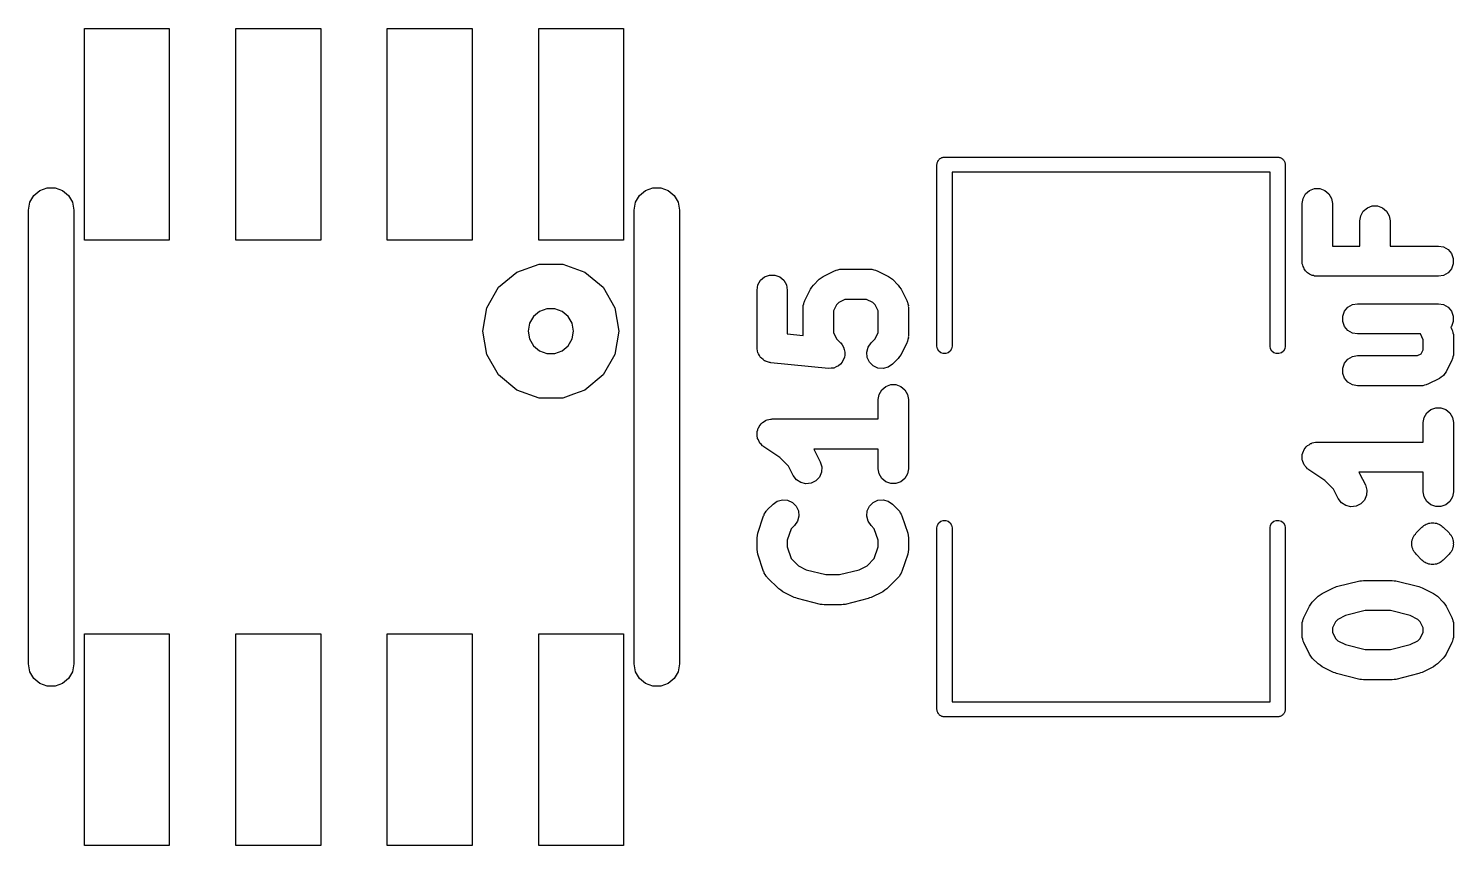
# Model space of a CAD drawing. Extents: x 51 to 137, y -158 to -25.
# Drawn here: x 74.99 to 86.95, y -59.7 to -52.84 of the extents above; entities that cross this region are included whole.
import ezdxf

# ---------------------------------------------------------------- set-up
doc = ezdxf.new("R2010")
doc.units = 0
doc.header["$MEASUREMENT"] = 0
doc.layers.add('BLACK', color=7, linetype='CONTINUOUS')

msp = doc.modelspace()

# ---------------------------------------------------------------- linework, layer by layer
at = {"layer": 'Black'}
for p, q in [((75.4634, -54.6202), (75.4634, -52.8422)), ((75.4634, -52.8422), (76.1746, -52.8422)), ((76.1746, -52.8422), (76.1746, -54.6202)), ((76.7334, -54.6202), (76.7334, -52.8422)), ((76.7334, -52.8422), (77.4446, -52.8422)), ((77.4446, -52.8422), (77.4446, -54.6202)), ((78.0034, -54.6202), (78.0034, -52.8422)), ((78.0034, -52.8422), (78.7146, -52.8422)), ((78.7146, -52.8422), (78.7146, -54.6202)), ((79.2734, -54.6202), (79.2734, -52.8422)), ((79.2734, -52.8422), (79.9846, -52.8422)), ((79.9846, -52.8422), (79.9846, -54.6202)), ((82.6135, -53.9852), (82.6145, -53.9797)), ((82.6135, -55.5092), (82.6135, -53.9852)), ((82.6145, -53.9742), (82.6164, -53.9689)), ((82.6145, -53.9797), (82.6145, -53.9742)), ((82.6164, -53.9689), (82.6173, -53.9635)), ((82.6173, -53.9635), (82.6201, -53.9587)), ((82.6201, -53.9587), (82.622, -53.9534)), ((82.622, -53.9534), (82.6256, -53.9492)), ((82.6256, -53.9492), (82.6284, -53.9444)), ((82.6284, -53.9444), (82.6326, -53.9408)), ((82.6326, -53.9408), (82.6362, -53.9366)), ((82.6362, -53.9366), (82.641, -53.9338)), ((82.641, -53.9338), (82.6452, -53.9302)), ((82.6452, -53.9302), (82.6505, -53.9283)), ((82.6505, -53.9283), (82.6553, -53.9255)), ((82.6553, -53.9255), (82.6607, -53.9246)), ((82.6607, -53.9246), (82.666, -53.9227)), ((82.666, -53.9227), (82.6715, -53.9227)), ((82.6715, -53.9227), (82.677, -53.9217)), ((82.677, -53.9217), (85.471, -53.9217)), ((85.471, -53.9217), (85.4765, -53.9227)), ((85.4765, -53.9227), (85.482, -53.9227)), ((85.482, -53.9227), (85.4872, -53.9246)), ((85.4872, -53.9246), (85.4927, -53.9255)), ((85.4927, -53.9255), (85.4975, -53.9283)), ((85.4975, -53.9283), (85.5027, -53.9302)), ((85.5027, -53.9302), (85.507, -53.9338)), ((85.507, -53.9338), (85.5118, -53.9366)), ((85.5118, -53.9366), (85.5154, -53.9408)), ((85.5154, -53.9408), (85.5196, -53.9444)), ((85.5196, -53.9444), (85.5224, -53.9492)), ((85.5224, -53.9492), (85.526, -53.9534)), ((85.526, -53.9534), (85.5279, -53.9587)), ((85.5279, -53.9587), (85.5307, -53.9635)), ((85.5307, -53.9635), (85.5316, -53.9689)), ((85.5316, -53.9689), (85.5335, -53.9742)), ((85.5335, -53.9742), (85.5335, -53.9797)), ((85.5335, -53.9797), (85.5345, -53.9852)), ((85.5345, -53.9852), (85.5345, -55.5092)), ((85.4075, -54.0487), (82.7405, -54.0487)), ((82.7405, -54.0487), (82.7405, -55.5092)), ((85.4075, -55.5092), (85.4075, -54.0487)), ((75.005, -54.301), (75.0381, -54.2437)), ((75.0381, -54.2437), (75.0887, -54.2012)), ((75.0887, -54.2012), (75.1509, -54.1786)), ((75.1509, -54.1786), (75.2171, -54.1786)), ((75.2171, -54.1786), (75.2792, -54.2012)), ((75.2792, -54.2012), (75.3299, -54.2437)), ((75.3299, -54.2437), (75.363, -54.301)), ((80.085, -54.301), (80.1181, -54.2437)), ((80.1181, -54.2437), (80.1688, -54.2012)), ((80.1688, -54.2012), (80.2309, -54.1786)), ((80.2309, -54.1786), (80.2971, -54.1786)), ((80.2971, -54.1786), (80.3593, -54.2012)), ((80.3593, -54.2012), (80.4099, -54.2437)), ((80.4099, -54.2437), (80.443, -54.301)), ((85.6843, -54.2683), (85.7063, -54.2301)), ((85.7063, -54.2301), (85.7401, -54.2018)), ((85.7401, -54.2018), (85.7816, -54.1867)), ((85.7816, -54.1867), (85.8257, -54.1867)), ((85.8257, -54.1867), (85.8671, -54.2018)), ((85.8671, -54.2018), (85.9009, -54.2301)), ((85.9009, -54.2301), (85.923, -54.2683)), ((74.9935, -54.3662), (75.005, -54.301)), ((74.9935, -58.1762), (74.9935, -54.3662)), ((75.363, -54.301), (75.3745, -54.3662)), ((75.3745, -54.3662), (75.3745, -58.1762)), ((80.0735, -54.3662), (80.085, -54.301)), ((80.0735, -58.1762), (80.0735, -54.3662)), ((80.443, -54.301), (80.4545, -54.3662)), ((80.4545, -54.3662), (80.4545, -58.1762)), ((85.6766, -54.3118), (85.6843, -54.2683)), ((85.6766, -54.7956), (85.6766, -54.3118)), ((85.923, -54.2683), (85.9306, -54.3118)), ((85.9306, -54.3118), (85.9306, -54.6686)), ((86.1681, -54.4135), (86.1901, -54.3753)), ((86.1901, -54.3753), (86.2239, -54.3469)), ((86.2239, -54.3469), (86.2654, -54.3318)), ((86.2654, -54.3318), (86.3095, -54.3318)), ((86.3095, -54.3318), (86.3509, -54.3469)), ((86.3509, -54.3469), (86.3847, -54.3753)), ((86.3847, -54.3753), (86.4068, -54.4135)), ((86.1604, -54.4569), (86.1681, -54.4135)), ((86.1604, -54.6686), (86.1604, -54.4569)), ((86.4068, -54.4135), (86.4144, -54.4569)), ((86.4144, -54.4569), (86.4144, -54.6686)), ((76.1746, -54.6202), (75.4634, -54.6202)), ((77.4446, -54.6202), (76.7334, -54.6202)), ((78.7146, -54.6202), (78.0034, -54.6202)), ((79.9846, -54.6202), (79.2734, -54.6202)), ((85.9306, -54.6686), (86.1604, -54.6686)), ((86.4144, -54.6686), (86.8196, -54.6686)), ((86.8196, -54.6686), (86.8631, -54.6762)), ((86.8631, -54.6762), (86.9013, -54.6983)), ((86.9013, -54.6983), (86.9296, -54.7321)), ((86.9296, -54.7321), (86.9447, -54.7735)), ((79.0892, -54.8873), (79.2758, -54.8194)), ((79.2758, -54.8194), (79.4742, -54.8194)), ((79.4742, -54.8194), (79.6607, -54.8873)), ((81.7834, -54.8672), (81.7977, -54.8629)), ((81.7977, -54.8629), (81.805, -54.8634)), ((81.805, -54.8634), (81.8122, -54.8621)), ((81.8122, -54.8621), (82.0541, -54.8621)), ((82.0541, -54.8621), (82.0613, -54.8634)), ((82.0613, -54.8634), (82.0686, -54.8629)), ((82.0686, -54.8629), (82.0829, -54.8672)), ((85.6785, -54.8065), (85.6766, -54.7956)), ((85.6785, -54.8176), (85.6785, -54.8065)), ((85.6823, -54.8281), (85.6785, -54.8176)), ((85.6843, -54.839), (85.6823, -54.8281)), ((85.6898, -54.8486), (85.6843, -54.839)), ((85.6936, -54.8591), (85.6898, -54.8486)), ((85.7008, -54.8676), (85.6936, -54.8591)), ((86.9296, -54.8591), (86.9013, -54.8929)), ((86.9447, -54.8176), (86.9296, -54.8591)), ((86.9447, -54.7735), (86.9447, -54.8176)), ((78.9372, -55.0148), (79.0892, -54.8873)), ((79.6607, -54.8873), (79.8128, -55.0148)), ((81.1123, -54.994), (81.1343, -54.9559)), ((81.1343, -54.9559), (81.1681, -54.9275)), ((81.1681, -54.9275), (81.2096, -54.9124)), ((81.2096, -54.9124), (81.2537, -54.9124)), ((81.2537, -54.9124), (81.2951, -54.9275)), ((81.2951, -54.9275), (81.3289, -54.9559)), ((81.3289, -54.9559), (81.351, -54.994)), ((81.5772, -54.9961), (81.6256, -54.9477)), ((81.6256, -54.9477), (81.6423, -54.936)), ((81.6423, -54.936), (81.6586, -54.9239)), ((81.6586, -54.9239), (81.7554, -54.8755)), ((81.7554, -54.8755), (81.7624, -54.8734)), ((81.7624, -54.8734), (81.7688, -54.8698)), ((81.7688, -54.8698), (81.7834, -54.8672)), ((82.0829, -54.8672), (82.0975, -54.8698)), ((82.0975, -54.8698), (82.1039, -54.8734)), ((82.1039, -54.8734), (82.1109, -54.8755)), ((82.1109, -54.8755), (82.2077, -54.9239)), ((82.2077, -54.9239), (82.224, -54.936)), ((82.224, -54.936), (82.2407, -54.9477)), ((82.2407, -54.9477), (82.289, -54.9961)), ((85.7063, -54.8772), (85.7008, -54.8676)), ((85.7148, -54.8844), (85.7063, -54.8772)), ((85.722, -54.8929), (85.7148, -54.8844)), ((85.7316, -54.8984), (85.722, -54.8929)), ((85.7401, -54.9056), (85.7316, -54.8984)), ((85.7506, -54.9094), (85.7401, -54.9056)), ((85.7602, -54.9149), (85.7506, -54.9094)), ((85.7711, -54.9168), (85.7602, -54.9149)), ((85.7816, -54.9207), (85.7711, -54.9168)), ((85.7927, -54.9207), (85.7816, -54.9207)), ((85.8036, -54.9226), (85.7927, -54.9207)), ((86.8196, -54.9226), (85.8036, -54.9226)), ((86.8631, -54.9149), (86.8196, -54.9226)), ((86.9013, -54.8929), (86.8631, -54.9149)), ((78.838, -55.1867), (78.9372, -55.0148)), ((79.8128, -55.0148), (79.912, -55.1867)), ((81.1046, -55.0375), (81.1123, -54.994)), ((81.1046, -55.5213), (81.1046, -55.0375)), ((81.351, -54.994), (81.3586, -55.0375)), ((81.3586, -55.0375), (81.3586, -55.4064)), ((81.5051, -55.1258), (81.5535, -55.0291)), ((81.5535, -55.0291), (81.5656, -55.0127)), ((81.5656, -55.0127), (81.5772, -54.9961)), ((82.289, -54.9961), (82.3007, -55.0127)), ((82.3007, -55.0127), (82.3128, -55.0291)), ((82.3128, -55.0291), (82.3612, -55.1258)), ((78.8035, -55.3822), (78.838, -55.1867)), ((79.2797, -55.2172), (79.2291, -55.2597)), ((79.3419, -55.1946), (79.2797, -55.2172)), ((79.4081, -55.1946), (79.3419, -55.1946)), ((79.4702, -55.2172), (79.4081, -55.1946)), ((79.5209, -55.2597), (79.4702, -55.2172)), ((79.912, -55.1867), (79.9465, -55.3822)), ((81.4917, -55.1826), (81.4929, -55.1754)), ((81.4917, -55.4197), (81.4917, -55.1826)), ((81.4925, -55.1681), (81.4967, -55.1538)), ((81.4929, -55.1754), (81.4925, -55.1681)), ((81.4967, -55.1538), (81.4993, -55.1392)), ((81.4993, -55.1392), (81.503, -55.1328)), ((81.503, -55.1328), (81.5051, -55.1258)), ((81.7714, -55.1611), (81.7457, -55.2126)), ((81.7457, -55.2126), (81.7457, -55.3946)), ((81.7907, -55.1419), (81.7714, -55.1611)), ((81.8422, -55.1161), (81.7907, -55.1419)), ((82.0241, -55.1161), (81.8422, -55.1161)), ((82.0756, -55.1419), (82.0241, -55.1161)), ((82.0949, -55.1611), (82.0756, -55.1419)), ((82.1206, -55.2126), (82.0949, -55.1611)), ((82.1206, -55.3946), (82.1206, -55.2126)), ((82.3612, -55.1258), (82.3633, -55.1328)), ((82.3633, -55.1328), (82.367, -55.1392)), ((82.367, -55.1392), (82.3695, -55.1538)), ((82.3695, -55.1538), (82.3738, -55.1681)), ((82.3738, -55.1681), (82.3733, -55.1754)), ((82.3733, -55.1754), (82.3746, -55.1826)), ((82.3746, -55.1826), (82.3746, -55.4245)), ((86.0172, -55.2573), (86.0323, -55.2159)), ((86.0323, -55.2159), (86.0607, -55.1821)), ((86.0607, -55.1821), (86.0988, -55.16)), ((86.0988, -55.16), (86.1423, -55.1524)), ((86.1423, -55.1524), (86.8196, -55.1524)), ((86.8196, -55.1524), (86.8631, -55.16)), ((86.8631, -55.16), (86.9013, -55.1821)), ((86.9013, -55.1821), (86.9296, -55.2159)), ((86.9296, -55.2159), (86.9447, -55.2573)), ((79.196, -55.317), (79.1845, -55.3822)), ((79.2291, -55.2597), (79.196, -55.317)), ((79.554, -55.317), (79.5209, -55.2597)), ((79.5655, -55.3822), (79.554, -55.317)), ((86.0172, -55.3014), (86.0172, -55.2573)), ((86.0323, -55.3429), (86.0172, -55.3014)), ((86.9447, -55.3014), (86.9296, -55.3429)), ((86.9447, -55.2573), (86.9447, -55.3014)), ((78.838, -55.5777), (78.8035, -55.3822)), ((79.1845, -55.3822), (79.196, -55.4474)), ((79.196, -55.4474), (79.2291, -55.5047)), ((79.5209, -55.5047), (79.554, -55.4474)), ((79.554, -55.4474), (79.5655, -55.3822)), ((79.9465, -55.3822), (79.912, -55.5777)), ((81.3586, -55.4064), (81.4917, -55.4197)), ((81.7457, -55.3946), (81.7714, -55.4461)), ((81.7714, -55.4461), (81.8052, -55.4799)), ((82.0611, -55.4799), (82.0949, -55.4461)), ((82.0949, -55.4461), (82.1206, -55.3946)), ((82.3695, -55.4533), (82.367, -55.468)), ((82.3738, -55.4391), (82.3695, -55.4533)), ((82.3746, -55.4245), (82.3733, -55.4317)), ((82.3733, -55.4317), (82.3738, -55.4391)), ((86.0607, -55.3767), (86.0323, -55.3429)), ((86.0988, -55.3987), (86.0607, -55.3767)), ((86.1423, -55.4064), (86.0988, -55.3987)), ((86.6686, -55.4064), (86.1423, -55.4064)), ((86.6926, -55.4545), (86.6686, -55.4064)), ((86.6926, -55.5397), (86.6926, -55.4545)), ((86.9296, -55.3429), (86.9241, -55.3495)), ((86.9241, -55.3495), (86.9332, -55.3677)), ((86.9332, -55.3677), (86.9353, -55.3748)), ((86.9353, -55.3748), (86.939, -55.3811)), ((86.939, -55.3811), (86.9415, -55.3958)), ((86.9415, -55.3958), (86.9458, -55.41)), ((86.9458, -55.41), (86.9453, -55.4173)), ((86.9453, -55.4173), (86.9466, -55.4245)), ((86.9466, -55.4245), (86.9466, -55.5697)), ((78.9372, -55.7496), (78.838, -55.5777)), ((79.2291, -55.5047), (79.2797, -55.5472)), ((79.2797, -55.5472), (79.3419, -55.5698)), ((79.3419, -55.5698), (79.4081, -55.5698)), ((79.4081, -55.5698), (79.4702, -55.5472)), ((79.4702, -55.5472), (79.5209, -55.5047)), ((79.912, -55.5777), (79.8128, -55.7496)), ((81.1055, -55.526), (81.1046, -55.5213)), ((81.105, -55.5308), (81.1055, -55.526)), ((81.1093, -55.5476), (81.105, -55.5308)), ((81.1123, -55.5647), (81.1093, -55.5476)), ((81.1147, -55.5689), (81.1123, -55.5647)), ((81.1159, -55.5735), (81.1147, -55.5689)), ((81.1256, -55.5879), (81.1159, -55.5735)), ((81.8052, -55.4799), (81.8057, -55.4805)), ((81.8057, -55.4805), (81.8063, -55.481)), ((81.8063, -55.481), (81.8183, -55.4986)), ((81.8183, -55.4986), (81.8305, -55.516)), ((81.8305, -55.516), (81.8307, -55.5168)), ((81.8307, -55.5168), (81.8312, -55.5174)), ((81.8312, -55.5174), (81.8364, -55.5381)), ((81.8364, -55.5381), (81.8419, -55.5586)), ((81.84, -55.5814), (81.8381, -55.6025)), ((81.8421, -55.5602), (81.84, -55.5814)), ((81.8419, -55.5586), (81.8419, -55.5594)), ((81.8419, -55.5594), (81.8421, -55.5602)), ((82.0243, -55.5586), (82.0358, -55.516)), ((82.0282, -55.6025), (82.0243, -55.5586)), ((82.0358, -55.516), (82.0611, -55.4799)), ((82.3128, -55.5781), (82.3007, -55.5944)), ((82.3612, -55.4813), (82.3128, -55.5781)), ((82.3633, -55.4743), (82.3612, -55.4813)), ((82.367, -55.468), (82.3633, -55.4743)), ((82.6173, -55.5309), (82.6135, -55.5092)), ((82.6284, -55.55), (82.6173, -55.5309)), ((82.6452, -55.5642), (82.6284, -55.55)), ((82.666, -55.5717), (82.6452, -55.5642)), ((82.688, -55.5717), (82.666, -55.5717)), ((82.7087, -55.5642), (82.688, -55.5717)), ((82.7256, -55.55), (82.7087, -55.5642)), ((82.7367, -55.5309), (82.7256, -55.55)), ((82.7405, -55.5092), (82.7367, -55.5309)), ((85.4113, -55.5309), (85.4075, -55.5092)), ((85.4224, -55.55), (85.4113, -55.5309)), ((85.4393, -55.5642), (85.4224, -55.55)), ((85.46, -55.5717), (85.4393, -55.5642)), ((85.482, -55.5717), (85.46, -55.5717)), ((85.5027, -55.5642), (85.482, -55.5717)), ((85.5196, -55.55), (85.5027, -55.5642)), ((85.5307, -55.5309), (85.5196, -55.55)), ((85.5345, -55.5092), (85.5307, -55.5309)), ((86.6445, -55.5878), (86.6766, -55.5718)), ((86.6766, -55.5718), (86.6926, -55.5397)), ((86.9466, -55.5697), (86.9453, -55.5769)), ((86.9453, -55.5769), (86.9458, -55.5842)), ((81.1343, -55.6029), (81.1256, -55.5879)), ((81.138, -55.606), (81.1343, -55.6029)), ((81.1407, -55.61), (81.138, -55.606)), ((81.1548, -55.6201), (81.1407, -55.61)), ((81.1681, -55.6313), (81.1548, -55.6201)), ((81.1726, -55.6329), (81.1681, -55.6313)), ((81.1765, -55.6357), (81.1726, -55.6329)), ((81.1932, -55.6404), (81.1765, -55.6357)), ((81.2096, -55.6464), (81.1932, -55.6404)), ((81.2144, -55.6464), (81.2096, -55.6464)), ((81.219, -55.6477), (81.2144, -55.6464)), ((81.7028, -55.696), (81.219, -55.6477)), ((81.7036, -55.696), (81.7028, -55.696)), ((81.7044, -55.6962), (81.7036, -55.696)), ((81.7255, -55.6943), (81.7044, -55.6962)), ((81.7468, -55.6927), (81.7255, -55.6943)), ((81.7475, -55.6924), (81.7468, -55.6927)), ((81.7483, -55.6923), (81.7475, -55.6924)), ((81.7675, -55.6834), (81.7483, -55.6923)), ((81.787, -55.6746), (81.7675, -55.6834)), ((81.7875, -55.674), (81.787, -55.6746)), ((81.7883, -55.6737), (81.7875, -55.674)), ((81.8033, -55.6586), (81.7883, -55.6737)), ((81.8186, -55.6438), (81.8033, -55.6586)), ((81.8189, -55.6431), (81.8186, -55.6438)), ((81.8195, -55.6425), (81.8189, -55.6431)), ((81.8284, -55.6233), (81.8195, -55.6425)), ((81.8377, -55.6041), (81.8284, -55.6233)), ((81.8378, -55.6033), (81.8377, -55.6041)), ((81.8381, -55.6025), (81.8378, -55.6033)), ((82.0468, -55.6425), (82.0282, -55.6025)), ((82.078, -55.6737), (82.0468, -55.6425)), ((82.118, -55.6923), (82.078, -55.6737)), ((82.1619, -55.6962), (82.118, -55.6923)), ((82.2045, -55.6848), (82.1619, -55.6962)), ((82.2407, -55.6595), (82.2045, -55.6848)), ((82.289, -55.6111), (82.2407, -55.6595)), ((82.3007, -55.5944), (82.289, -55.6111)), ((86.0172, -55.6928), (86.0323, -55.6513)), ((86.0172, -55.7369), (86.0172, -55.6928)), ((86.0323, -55.6513), (86.0607, -55.6175)), ((86.0607, -55.6175), (86.0988, -55.5955)), ((86.0988, -55.5955), (86.1423, -55.5878)), ((86.1423, -55.5878), (86.6445, -55.5878)), ((86.9332, -55.6265), (86.8848, -55.7232)), ((86.9353, -55.6195), (86.9332, -55.6265)), ((86.939, -55.6131), (86.9353, -55.6195)), ((86.9415, -55.5985), (86.939, -55.6131)), ((86.9458, -55.5842), (86.9415, -55.5985)), ((79.0892, -55.8771), (78.9372, -55.7496)), ((79.8128, -55.7496), (79.6607, -55.8771)), ((86.0323, -55.7783), (86.0172, -55.7369)), ((86.0607, -55.8121), (86.0323, -55.7783)), ((86.0988, -55.8342), (86.0607, -55.8121)), ((86.828, -55.78), (86.7313, -55.8284)), ((86.843, -55.7689), (86.828, -55.78)), ((86.8586, -55.7587), (86.843, -55.7689)), ((86.8606, -55.7558), (86.8586, -55.7587)), ((86.8635, -55.7538), (86.8606, -55.7558)), ((86.8737, -55.7382), (86.8635, -55.7538)), ((86.8848, -55.7232), (86.8737, -55.7382)), ((79.2758, -55.945), (79.0892, -55.8771)), ((79.5655, -55.9118), (79.4742, -55.945)), ((79.6607, -55.8771), (79.5655, -55.9118)), ((82.1206, -55.9567), (82.1283, -55.9133)), ((82.1283, -55.9133), (82.1503, -55.8751)), ((82.1503, -55.8751), (82.1841, -55.8467)), ((82.1841, -55.8467), (82.2256, -55.8317)), ((82.2256, -55.8317), (82.2697, -55.8317)), ((82.2697, -55.8317), (82.3111, -55.8467)), ((82.3111, -55.8467), (82.3449, -55.8751)), ((82.3449, -55.8751), (82.367, -55.9133)), ((82.367, -55.9133), (82.3746, -55.9567)), ((86.1423, -55.8418), (86.0988, -55.8342)), ((86.6745, -55.8418), (86.1423, -55.8418)), ((86.6817, -55.8405), (86.6745, -55.8418)), ((86.689, -55.841), (86.6817, -55.8405)), ((86.7033, -55.8367), (86.689, -55.841)), ((86.7179, -55.8342), (86.7033, -55.8367)), ((86.7243, -55.8305), (86.7179, -55.8342)), ((86.7313, -55.8284), (86.7243, -55.8305)), ((79.4742, -55.945), (79.2758, -55.945)), ((82.1206, -56.12), (82.1206, -55.9567)), ((82.3746, -55.9567), (82.3746, -56.5373)), ((86.7223, -56.0686), (86.7561, -56.0403)), ((86.7561, -56.0403), (86.7976, -56.0252)), ((86.7976, -56.0252), (86.8417, -56.0252)), ((86.8417, -56.0252), (86.8831, -56.0403)), ((86.8831, -56.0403), (86.9169, -56.0686)), ((81.1216, -56.1835), (81.1314, -56.1719)), ((81.1314, -56.1719), (81.1398, -56.1593)), ((81.1398, -56.1593), (81.1455, -56.1551)), ((81.1455, -56.1551), (81.15, -56.1497)), ((81.15, -56.1497), (81.1631, -56.1421)), ((81.1631, -56.1421), (81.1753, -56.1332)), ((81.1753, -56.1332), (81.1821, -56.1312)), ((81.1821, -56.1312), (81.1882, -56.1277)), ((81.1882, -56.1277), (81.2031, -56.125)), ((81.2031, -56.125), (81.2177, -56.1208)), ((81.2177, -56.1208), (81.2247, -56.1212)), ((81.2247, -56.1212), (81.2316, -56.12)), ((81.2316, -56.12), (82.1206, -56.12)), ((86.6926, -56.1502), (86.7003, -56.1068)), ((86.6926, -56.3135), (86.6926, -56.1502)), ((86.7003, -56.1068), (86.7223, -56.0686)), ((86.9169, -56.0686), (86.939, -56.1068)), ((86.939, -56.1068), (86.9466, -56.1502)), ((86.9466, -56.1502), (86.9466, -56.7308)), ((81.1049, -56.2388), (81.1065, -56.232)), ((81.1065, -56.2539), (81.1049, -56.2388)), ((81.1065, -56.225), (81.1117, -56.2107)), ((81.1065, -56.232), (81.1065, -56.225)), ((81.1065, -56.2691), (81.1065, -56.2539)), ((81.109, -56.2757), (81.1065, -56.2691)), ((81.1097, -56.2827), (81.109, -56.2757)), ((81.1164, -56.2963), (81.1097, -56.2827)), ((81.1117, -56.2107), (81.1153, -56.196)), ((81.1153, -56.196), (81.1192, -56.1901)), ((81.1216, -56.3105), (81.1164, -56.2963)), ((81.1192, -56.1901), (81.1216, -56.1835)), ((81.1262, -56.3159), (81.1216, -56.3105)), ((81.1293, -56.3222), (81.1262, -56.3159)), ((81.1402, -56.3327), (81.1293, -56.3222)), ((81.15, -56.3443), (81.1402, -56.3327)), ((81.1561, -56.3478), (81.15, -56.3443)), ((81.1612, -56.3527), (81.1561, -56.3478)), ((81.2958, -56.4425), (81.1612, -56.3527)), ((82.1206, -56.374), (81.5799, -56.374)), ((81.5799, -56.374), (81.5871, -56.3837)), ((81.5871, -56.3837), (81.6355, -56.4805)), ((82.1206, -56.5373), (82.1206, -56.374)), ((85.6785, -56.4185), (85.6837, -56.4042)), ((85.6785, -56.4255), (85.6785, -56.4185)), ((85.6837, -56.4042), (85.6873, -56.3895)), ((85.6873, -56.3895), (85.6912, -56.3836)), ((85.6912, -56.3836), (85.6936, -56.377)), ((85.6936, -56.377), (85.7034, -56.3654)), ((85.7034, -56.3654), (85.7118, -56.3528)), ((85.7118, -56.3528), (85.7175, -56.3486)), ((85.7175, -56.3486), (85.722, -56.3432)), ((85.722, -56.3432), (85.7351, -56.3357)), ((85.7351, -56.3357), (85.7473, -56.3267)), ((85.7473, -56.3267), (85.7541, -56.3247)), ((85.7541, -56.3247), (85.7602, -56.3212)), ((85.7602, -56.3212), (85.7751, -56.3186)), ((85.7751, -56.3186), (85.7897, -56.3143)), ((85.7897, -56.3143), (85.7967, -56.3148)), ((85.7967, -56.3148), (85.8036, -56.3135)), ((85.8036, -56.3135), (86.6926, -56.3135)), ((81.3691, -56.5158), (81.2958, -56.4425)), ((81.4083, -56.5941), (81.3691, -56.5158)), ((81.6355, -56.4805), (81.6481, -56.5228)), ((81.6481, -56.5228), (81.6454, -56.5668)), ((82.1283, -56.5807), (82.1206, -56.5373)), ((82.3746, -56.5373), (82.367, -56.5807)), ((85.6769, -56.4324), (85.6785, -56.4255)), ((85.6785, -56.4474), (85.6769, -56.4324)), ((85.6785, -56.4626), (85.6785, -56.4474)), ((85.681, -56.4692), (85.6785, -56.4626)), ((85.6817, -56.4762), (85.681, -56.4692)), ((85.6884, -56.4898), (85.6817, -56.4762)), ((85.6936, -56.504), (85.6884, -56.4898)), ((85.6982, -56.5094), (85.6936, -56.504)), ((85.7013, -56.5157), (85.6982, -56.5094)), ((85.7122, -56.5262), (85.7013, -56.5157)), ((85.722, -56.5378), (85.7122, -56.5262)), ((85.7281, -56.5413), (85.722, -56.5378)), ((81.4346, -56.6295), (81.4083, -56.5941)), ((81.4714, -56.6538), (81.4346, -56.6295)), ((81.5143, -56.6641), (81.4714, -56.6538)), ((81.5976, -56.6393), (81.5581, -56.659)), ((81.6279, -56.6073), (81.5976, -56.6393)), ((81.6454, -56.5668), (81.6279, -56.6073)), ((82.1503, -56.6189), (82.1283, -56.5807)), ((82.1841, -56.6473), (82.1503, -56.6189)), ((82.2256, -56.6624), (82.1841, -56.6473)), ((82.3111, -56.6473), (82.2697, -56.6624)), ((82.3449, -56.6189), (82.3111, -56.6473)), ((82.367, -56.5807), (82.3449, -56.6189)), ((85.7332, -56.5462), (85.7281, -56.5413)), ((85.8678, -56.636), (85.7332, -56.5462)), ((85.9411, -56.7093), (85.8678, -56.636)), ((86.6926, -56.5675), (86.1519, -56.5675)), ((86.1519, -56.5675), (86.1591, -56.5773)), ((86.1591, -56.5773), (86.2075, -56.674)), ((86.6926, -56.7308), (86.6926, -56.5675)), ((81.5581, -56.659), (81.5143, -56.6641)), ((82.2697, -56.6624), (82.2256, -56.6624)), ((85.9803, -56.7876), (85.9411, -56.7093)), ((86.2174, -56.7603), (86.1999, -56.8008)), ((86.2075, -56.674), (86.2201, -56.7163)), ((86.2201, -56.7163), (86.2174, -56.7603)), ((86.7003, -56.7743), (86.6926, -56.7308)), ((86.7223, -56.8125), (86.7003, -56.7743)), ((86.939, -56.7743), (86.9169, -56.8125)), ((86.9466, -56.7308), (86.939, -56.7743)), ((81.1734, -56.9069), (81.1805, -56.8938)), ((81.1805, -56.8938), (81.186, -56.8889)), ((81.186, -56.8889), (81.1902, -56.8829)), ((81.1902, -56.8829), (81.2386, -56.8345)), ((81.2386, -56.8345), (81.2747, -56.8092)), ((81.2747, -56.8092), (81.3173, -56.7978)), ((81.3173, -56.7978), (81.3613, -56.8017)), ((81.3613, -56.8017), (81.4012, -56.8203)), ((81.4012, -56.8203), (81.4324, -56.8515)), ((81.4324, -56.8515), (81.4511, -56.8915)), ((81.4511, -56.8915), (81.4549, -56.9354)), ((82.0243, -56.9354), (82.0282, -56.8915)), ((82.0282, -56.8915), (82.0468, -56.8515)), ((82.0468, -56.8515), (82.078, -56.8203)), ((82.078, -56.8203), (82.118, -56.8017)), ((82.118, -56.8017), (82.1619, -56.7978)), ((82.1619, -56.7978), (82.2045, -56.8092)), ((82.2045, -56.8092), (82.2407, -56.8345)), ((82.2407, -56.8345), (82.289, -56.8829)), ((82.289, -56.8829), (82.2932, -56.8889)), ((82.2932, -56.8889), (82.2987, -56.8938)), ((82.2987, -56.8938), (82.3058, -56.9069)), ((86.0066, -56.823), (85.9803, -56.7876)), ((86.0434, -56.8473), (86.0066, -56.823)), ((86.0863, -56.8576), (86.0434, -56.8473)), ((86.1301, -56.8525), (86.0863, -56.8576)), ((86.1696, -56.8328), (86.1301, -56.8525)), ((86.1999, -56.8008), (86.1696, -56.8328)), ((86.7561, -56.8408), (86.7223, -56.8125)), ((86.7976, -56.8559), (86.7561, -56.8408)), ((86.8417, -56.8559), (86.7976, -56.8559)), ((86.8831, -56.8408), (86.8417, -56.8559)), ((86.9169, -56.8125), (86.8831, -56.8408)), ((81.1111, -57.0777), (81.1595, -56.9326)), ((81.1595, -56.9326), (81.163, -56.9261)), ((81.163, -56.9261), (81.1649, -56.9191)), ((81.1649, -56.9191), (81.1734, -56.9069)), ((81.4182, -57.0141), (81.391, -57.0413)), ((81.4435, -56.978), (81.4182, -57.0141)), ((81.4549, -56.9354), (81.4435, -56.978)), ((82.0358, -56.978), (82.0243, -56.9354)), ((82.0611, -57.0141), (82.0358, -56.978)), ((82.0882, -57.0413), (82.0611, -57.0141)), ((82.3058, -56.9069), (82.3143, -56.9191)), ((82.3143, -56.9191), (82.3162, -56.9261)), ((82.3162, -56.9261), (82.3197, -56.9326)), ((82.3197, -56.9326), (82.3681, -57.0777)), ((82.6135, -57.0332), (82.6173, -57.0115)), ((82.6173, -57.0115), (82.6284, -56.9924)), ((82.6284, -56.9924), (82.6452, -56.9782)), ((82.6452, -56.9782), (82.666, -56.9707)), ((82.666, -56.9707), (82.688, -56.9707)), ((82.688, -56.9707), (82.7087, -56.9782)), ((82.7087, -56.9782), (82.7256, -56.9924)), ((82.7256, -56.9924), (82.7367, -57.0115)), ((82.7367, -57.0115), (82.7405, -57.0332)), ((85.4075, -57.0332), (85.4113, -57.0115)), ((85.4113, -57.0115), (85.4224, -56.9924)), ((85.4224, -56.9924), (85.4393, -56.9782)), ((85.4393, -56.9782), (85.46, -56.9707)), ((85.46, -56.9707), (85.482, -56.9707)), ((85.482, -56.9707), (85.5027, -56.9782)), ((85.5027, -56.9782), (85.5196, -56.9924)), ((85.5196, -56.9924), (85.5307, -57.0115)), ((85.5307, -57.0115), (85.5345, -57.0332)), ((86.6905, -57.0217), (86.6984, -57.0138)), ((86.6984, -57.0138), (86.7085, -57.0091)), ((86.7085, -57.0091), (86.7176, -57.0028)), ((86.7176, -57.0028), (86.7283, -56.9999)), ((86.7283, -56.9999), (86.7384, -56.9952)), ((86.7384, -56.9952), (86.7494, -56.9942)), ((86.7494, -56.9942), (86.7602, -56.9913)), ((86.7602, -56.9913), (86.7712, -56.9923)), ((86.7712, -56.9923), (86.7823, -56.9913)), ((86.7823, -56.9913), (86.793, -56.9942)), ((86.793, -56.9942), (86.8041, -56.9952)), ((86.8041, -56.9952), (86.8142, -56.9999)), ((86.8142, -56.9999), (86.8249, -57.0028)), ((86.8249, -57.0028), (86.834, -57.0091)), ((86.834, -57.0091), (86.8441, -57.0138)), ((86.8441, -57.0138), (86.8519, -57.0217)), ((81.1046, -57.1179), (81.1081, -57.0978)), ((81.1046, -57.2146), (81.1046, -57.1179)), ((81.1081, -57.0978), (81.1111, -57.0777)), ((81.391, -57.0413), (81.3586, -57.1385)), ((82.1206, -57.1385), (82.0882, -57.0413)), ((82.3681, -57.0777), (82.3711, -57.0978)), ((82.3711, -57.0978), (82.3746, -57.1179)), ((82.3746, -57.1179), (82.3746, -57.2146)), ((82.6135, -58.5572), (82.6135, -57.0332)), ((82.7405, -57.0332), (82.7405, -58.4937)), ((85.4075, -58.4937), (85.4075, -57.0332)), ((85.5345, -57.0332), (85.5345, -58.5572)), ((86.5997, -57.1389), (86.6002, -57.1334)), ((86.6002, -57.1334), (86.6049, -57.1233)), ((86.6049, -57.1233), (86.6078, -57.1126)), ((86.6078, -57.1126), (86.611, -57.108)), ((86.611, -57.108), (86.6129, -57.1027)), ((86.6129, -57.1027), (86.6165, -57.0985)), ((86.6165, -57.0985), (86.6188, -57.0934)), ((86.6188, -57.0934), (86.6267, -57.0855)), ((86.6267, -57.0855), (86.6331, -57.0764)), ((86.6331, -57.0764), (86.6814, -57.0281)), ((86.6814, -57.0281), (86.6905, -57.0217)), ((86.8519, -57.0217), (86.861, -57.0281)), ((86.861, -57.0281), (86.9094, -57.0764)), ((86.9094, -57.0764), (86.9158, -57.0855)), ((86.9158, -57.0855), (86.9237, -57.0934)), ((86.9237, -57.0934), (86.926, -57.0985)), ((86.926, -57.0985), (86.9296, -57.1027)), ((86.9296, -57.1027), (86.9315, -57.108)), ((86.9315, -57.108), (86.9347, -57.1126)), ((86.9347, -57.1126), (86.9376, -57.1233)), ((86.9376, -57.1233), (86.9423, -57.1334)), ((86.9423, -57.1334), (86.9428, -57.1389)), ((81.1081, -57.2347), (81.1046, -57.2146)), ((81.1111, -57.2548), (81.1081, -57.2347)), ((81.1595, -57.3999), (81.1111, -57.2548)), ((81.3586, -57.1385), (81.3586, -57.194)), ((81.3586, -57.194), (81.391, -57.2912)), ((82.0882, -57.2912), (82.1206, -57.194)), ((82.1206, -57.194), (82.1206, -57.1385)), ((82.3681, -57.2548), (82.3197, -57.3999)), ((82.3711, -57.2347), (82.3681, -57.2548)), ((82.3746, -57.2146), (82.3711, -57.2347)), ((86.5963, -57.1552), (86.5978, -57.1498)), ((86.5973, -57.1662), (86.5963, -57.1552)), ((86.5963, -57.1773), (86.5973, -57.1662)), ((86.5978, -57.1827), (86.5963, -57.1773)), ((86.5978, -57.1442), (86.5997, -57.1389)), ((86.5978, -57.1498), (86.5978, -57.1442)), ((86.5978, -57.1883), (86.5978, -57.1827)), ((86.5997, -57.1936), (86.5978, -57.1883)), ((86.6002, -57.1991), (86.5997, -57.1936)), ((86.6049, -57.2092), (86.6002, -57.1991)), ((86.6078, -57.2199), (86.6049, -57.2092)), ((86.611, -57.2245), (86.6078, -57.2199)), ((86.6129, -57.2297), (86.611, -57.2245)), ((86.6165, -57.234), (86.6129, -57.2297)), ((86.6188, -57.2391), (86.6165, -57.234)), ((86.6267, -57.2469), (86.6188, -57.2391)), ((86.6331, -57.256), (86.6267, -57.2469)), ((86.9158, -57.2469), (86.9094, -57.256)), ((86.9237, -57.2391), (86.9158, -57.2469)), ((86.926, -57.234), (86.9237, -57.2391)), ((86.9296, -57.2297), (86.926, -57.234)), ((86.9315, -57.2245), (86.9296, -57.2297)), ((86.9347, -57.2199), (86.9315, -57.2245)), ((86.9376, -57.2092), (86.9347, -57.2199)), ((86.9423, -57.1991), (86.9376, -57.2092)), ((86.9428, -57.1936), (86.9423, -57.1991)), ((86.9428, -57.1389), (86.9447, -57.1442)), ((86.9447, -57.1883), (86.9428, -57.1936)), ((86.9447, -57.1442), (86.9447, -57.1498)), ((86.9447, -57.1498), (86.9461, -57.1552)), ((86.9461, -57.1773), (86.9447, -57.1827)), ((86.9447, -57.1827), (86.9447, -57.1883)), ((86.9461, -57.1552), (86.9452, -57.1662)), ((86.9452, -57.1662), (86.9461, -57.1773)), ((81.391, -57.2912), (81.452, -57.3522)), ((81.452, -57.3522), (81.5178, -57.3851)), ((81.9614, -57.3851), (82.0272, -57.3522)), ((82.0272, -57.3522), (82.0882, -57.2912)), ((86.6814, -57.3044), (86.6331, -57.256)), ((86.6905, -57.3108), (86.6814, -57.3044)), ((86.6984, -57.3187), (86.6905, -57.3108)), ((86.7085, -57.3234), (86.6984, -57.3187)), ((86.7176, -57.3297), (86.7085, -57.3234)), ((86.7283, -57.3326), (86.7176, -57.3297)), ((86.7384, -57.3373), (86.7283, -57.3326)), ((86.7494, -57.3383), (86.7384, -57.3373)), ((86.7602, -57.3411), (86.7494, -57.3383)), ((86.7712, -57.3402), (86.7602, -57.3411)), ((86.7823, -57.3411), (86.7712, -57.3402)), ((86.793, -57.3383), (86.7823, -57.3411)), ((86.8041, -57.3373), (86.793, -57.3383)), ((86.8142, -57.3326), (86.8041, -57.3373)), ((86.8249, -57.3297), (86.8142, -57.3326)), ((86.834, -57.3234), (86.8249, -57.3297)), ((86.8441, -57.3187), (86.834, -57.3234)), ((86.8519, -57.3108), (86.8441, -57.3187)), ((86.861, -57.3044), (86.8519, -57.3108)), ((86.9094, -57.256), (86.861, -57.3044)), ((81.163, -57.4064), (81.1595, -57.3999)), ((81.1649, -57.4134), (81.163, -57.4064)), ((81.1734, -57.4256), (81.1649, -57.4134)), ((81.1805, -57.4387), (81.1734, -57.4256)), ((81.186, -57.4436), (81.1805, -57.4387)), ((81.1902, -57.4496), (81.186, -57.4436)), ((81.287, -57.5463), (81.1902, -57.4496)), ((81.5178, -57.3851), (81.6827, -57.4263)), ((81.6827, -57.4263), (81.7966, -57.4263)), ((81.7966, -57.4263), (81.9614, -57.3851)), ((82.289, -57.4496), (82.1923, -57.5463)), ((82.2932, -57.4436), (82.289, -57.4496)), ((82.2987, -57.4387), (82.2932, -57.4436)), ((82.3058, -57.4256), (82.2987, -57.4387)), ((82.3143, -57.4134), (82.3058, -57.4256)), ((82.3162, -57.4064), (82.3143, -57.4134)), ((82.3197, -57.3999), (82.3162, -57.4064)), ((85.9663, -57.5268), (86.1599, -57.4785)), ((86.1599, -57.4785), (86.1754, -57.4774)), ((86.1754, -57.4774), (86.1907, -57.4747)), ((86.1907, -57.4747), (86.4326, -57.4747)), ((86.4326, -57.4747), (86.4479, -57.4774)), ((86.4479, -57.4774), (86.4634, -57.4785)), ((86.4634, -57.4785), (86.6569, -57.5268)), ((81.3036, -57.558), (81.287, -57.5463)), ((81.32, -57.5701), (81.3036, -57.558)), ((81.4167, -57.6185), (81.32, -57.5701)), ((82.1593, -57.5701), (82.0625, -57.6185)), ((82.1756, -57.558), (82.1593, -57.5701)), ((82.1923, -57.5463), (82.1756, -57.558)), ((85.7622, -57.657), (85.8106, -57.6086)), ((85.8106, -57.6086), (85.8273, -57.597)), ((85.8273, -57.597), (85.8436, -57.5848)), ((85.8436, -57.5848), (85.9403, -57.5365)), ((85.9403, -57.5365), (85.9537, -57.5325)), ((85.9537, -57.5325), (85.9663, -57.5268)), ((86.6569, -57.5268), (86.6696, -57.5325)), ((86.6696, -57.5325), (86.6829, -57.5365)), ((86.6829, -57.5365), (86.7797, -57.5848)), ((86.7797, -57.5848), (86.796, -57.597)), ((86.796, -57.597), (86.8127, -57.6086)), ((86.8127, -57.6086), (86.861, -57.657)), ((81.43, -57.6225), (81.4167, -57.6185)), ((81.4427, -57.6281), (81.43, -57.6225)), ((81.6362, -57.6765), (81.4427, -57.6281)), ((81.6517, -57.6776), (81.6362, -57.6765)), ((81.667, -57.6803), (81.6517, -57.6776)), ((81.8122, -57.6803), (81.667, -57.6803)), ((81.8275, -57.6776), (81.8122, -57.6803)), ((81.843, -57.6765), (81.8275, -57.6776)), ((82.0365, -57.6281), (81.843, -57.6765)), ((82.0492, -57.6225), (82.0365, -57.6281)), ((82.0625, -57.6185), (82.0492, -57.6225)), ((85.69, -57.7868), (85.7384, -57.69)), ((85.7384, -57.69), (85.7505, -57.6737)), ((85.7505, -57.6737), (85.7622, -57.657)), ((86.2063, -57.7287), (86.0415, -57.7699)), ((86.4169, -57.7287), (86.2063, -57.7287)), ((86.5818, -57.7699), (86.4169, -57.7287)), ((86.861, -57.657), (86.8727, -57.6737)), ((86.8727, -57.6737), (86.8848, -57.69)), ((86.8848, -57.69), (86.9332, -57.7868)), ((85.6766, -57.8436), (85.6779, -57.8364)), ((85.6766, -57.9403), (85.6766, -57.8436)), ((85.6775, -57.8291), (85.6817, -57.8148)), ((85.6779, -57.8364), (85.6775, -57.8291)), ((85.6817, -57.8148), (85.6843, -57.8001)), ((85.6843, -57.8001), (85.6879, -57.7938)), ((85.6879, -57.7938), (85.69, -57.7868)), ((85.9564, -57.8221), (85.9306, -57.8736)), ((85.9756, -57.8028), (85.9564, -57.8221)), ((86.0415, -57.7699), (85.9756, -57.8028)), ((86.6476, -57.8028), (86.5818, -57.7699)), ((86.6669, -57.8221), (86.6476, -57.8028)), ((86.6926, -57.8736), (86.6669, -57.8221)), ((86.9332, -57.7868), (86.9353, -57.7938)), ((86.9353, -57.7938), (86.939, -57.8001)), ((86.939, -57.8001), (86.9415, -57.8148)), ((86.9415, -57.8148), (86.9458, -57.8291)), ((86.9458, -57.8291), (86.9453, -57.8364)), ((86.9453, -57.8364), (86.9466, -57.8436)), ((86.9466, -57.8436), (86.9466, -57.9403)), ((75.4634, -59.7002), (75.4634, -57.9222)), ((75.4634, -57.9222), (76.1746, -57.9222)), ((76.1746, -57.9222), (76.1746, -59.7002)), ((76.7334, -59.7002), (76.7334, -57.9222)), ((76.7334, -57.9222), (77.4446, -57.9222)), ((77.4446, -57.9222), (77.4446, -59.7002)), ((78.0034, -59.7002), (78.0034, -57.9222)), ((78.0034, -57.9222), (78.7146, -57.9222)), ((78.7146, -57.9222), (78.7146, -59.7002)), ((79.2734, -59.7002), (79.2734, -57.9222)), ((79.2734, -57.9222), (79.9846, -57.9222)), ((79.9846, -57.9222), (79.9846, -59.7002)), ((85.6779, -57.9476), (85.6766, -57.9403)), ((85.6775, -57.9549), (85.6779, -57.9476)), ((85.6817, -57.9691), (85.6775, -57.9549)), ((85.6843, -57.9838), (85.6817, -57.9691)), ((85.9306, -57.8736), (85.9306, -57.9104)), ((85.9306, -57.9104), (85.9564, -57.9619)), ((85.9564, -57.9619), (85.9756, -57.9811)), ((86.6476, -57.9811), (86.6669, -57.9619)), ((86.6669, -57.9619), (86.6926, -57.9104)), ((86.6926, -57.9104), (86.6926, -57.8736)), ((86.9415, -57.9691), (86.939, -57.9838)), ((86.9458, -57.9549), (86.9415, -57.9691)), ((86.9466, -57.9403), (86.9453, -57.9476)), ((86.9453, -57.9476), (86.9458, -57.9549)), ((85.6879, -57.9901), (85.6843, -57.9838)), ((85.69, -57.9971), (85.6879, -57.9901)), ((85.7384, -58.0939), (85.69, -57.9971)), ((85.9756, -57.9811), (86.0415, -58.014)), ((86.0415, -58.014), (86.2063, -58.0552)), ((86.2063, -58.0552), (86.4169, -58.0552)), ((86.4169, -58.0552), (86.5818, -58.014)), ((86.5818, -58.014), (86.6476, -57.9811)), ((86.9332, -57.9971), (86.8848, -58.0939)), ((86.9353, -57.9901), (86.9332, -57.9971)), ((86.939, -57.9838), (86.9353, -57.9901)), ((75.005, -58.2414), (74.9935, -58.1762)), ((75.3745, -58.1762), (75.363, -58.2414)), ((80.085, -58.2414), (80.0735, -58.1762)), ((80.4545, -58.1762), (80.443, -58.2414)), ((85.7505, -58.1102), (85.7384, -58.0939)), ((85.7622, -58.1269), (85.7505, -58.1102)), ((85.8106, -58.1753), (85.7622, -58.1269)), ((85.8273, -58.187), (85.8106, -58.1753)), ((85.8436, -58.1991), (85.8273, -58.187)), ((85.9403, -58.2475), (85.8436, -58.1991)), ((86.7797, -58.1991), (86.6829, -58.2475)), ((86.796, -58.187), (86.7797, -58.1991)), ((86.8127, -58.1753), (86.796, -58.187)), ((86.861, -58.1269), (86.8127, -58.1753)), ((86.8727, -58.1102), (86.861, -58.1269)), ((86.8848, -58.0939), (86.8727, -58.1102)), ((75.0381, -58.2987), (75.005, -58.2414)), ((75.0887, -58.3412), (75.0381, -58.2987)), ((75.3299, -58.2987), (75.2792, -58.3412)), ((75.363, -58.2414), (75.3299, -58.2987)), ((80.1181, -58.2987), (80.085, -58.2414)), ((80.1688, -58.3412), (80.1181, -58.2987)), ((80.4099, -58.2987), (80.3593, -58.3412)), ((80.443, -58.2414), (80.4099, -58.2987)), ((85.9537, -58.2514), (85.9403, -58.2475)), ((85.9663, -58.2571), (85.9537, -58.2514)), ((86.1599, -58.3055), (85.9663, -58.2571)), ((86.1754, -58.3065), (86.1599, -58.3055)), ((86.1907, -58.3092), (86.1754, -58.3065)), ((86.4326, -58.3092), (86.1907, -58.3092)), ((86.4479, -58.3065), (86.4326, -58.3092)), ((86.4634, -58.3055), (86.4479, -58.3065)), ((86.6569, -58.2571), (86.4634, -58.3055)), ((86.6696, -58.2514), (86.6569, -58.2571)), ((86.6829, -58.2475), (86.6696, -58.2514)), ((75.1509, -58.3638), (75.0887, -58.3412)), ((75.2171, -58.3638), (75.1509, -58.3638)), ((75.2792, -58.3412), (75.2171, -58.3638)), ((80.2309, -58.3638), (80.1688, -58.3412)), ((80.2971, -58.3638), (80.2309, -58.3638)), ((80.3593, -58.3412), (80.2971, -58.3638)), ((82.6145, -58.5627), (82.6135, -58.5572)), ((82.6145, -58.5682), (82.6145, -58.5627)), ((82.6164, -58.5734), (82.6145, -58.5682)), ((82.7405, -58.4937), (85.4075, -58.4937)), ((85.5335, -58.5682), (85.5316, -58.5734)), ((85.5345, -58.5572), (85.5335, -58.5627)), ((85.5335, -58.5627), (85.5335, -58.5682)), ((82.6173, -58.5789), (82.6164, -58.5734)), ((82.6201, -58.5837), (82.6173, -58.5789)), ((82.622, -58.5889), (82.6201, -58.5837)), ((82.6256, -58.5932), (82.622, -58.5889)), ((82.6284, -58.598), (82.6256, -58.5932)), ((82.6326, -58.6016), (82.6284, -58.598)), ((82.6362, -58.6058), (82.6326, -58.6016)), ((82.641, -58.6086), (82.6362, -58.6058)), ((82.6452, -58.6122), (82.641, -58.6086)), ((82.6505, -58.6141), (82.6452, -58.6122)), ((82.6553, -58.6169), (82.6505, -58.6141)), ((82.6607, -58.6178), (82.6553, -58.6169)), ((82.666, -58.6197), (82.6607, -58.6178)), ((82.6715, -58.6197), (82.666, -58.6197)), ((82.677, -58.6207), (82.6715, -58.6197)), ((85.471, -58.6207), (82.677, -58.6207)), ((85.4765, -58.6197), (85.471, -58.6207)), ((85.482, -58.6197), (85.4765, -58.6197)), ((85.4872, -58.6178), (85.482, -58.6197)), ((85.4927, -58.6169), (85.4872, -58.6178)), ((85.4975, -58.6141), (85.4927, -58.6169)), ((85.5027, -58.6122), (85.4975, -58.6141)), ((85.507, -58.6086), (85.5027, -58.6122)), ((85.5118, -58.6058), (85.507, -58.6086)), ((85.5154, -58.6016), (85.5118, -58.6058)), ((85.5196, -58.598), (85.5154, -58.6016)), ((85.5224, -58.5932), (85.5196, -58.598)), ((85.526, -58.5889), (85.5224, -58.5932)), ((85.5279, -58.5837), (85.526, -58.5889)), ((85.5307, -58.5789), (85.5279, -58.5837)), ((85.5316, -58.5734), (85.5307, -58.5789)), ((76.1746, -59.7002), (75.4634, -59.7002)), ((77.4446, -59.7002), (76.7334, -59.7002)), ((78.7146, -59.7002), (78.0034, -59.7002)), ((79.9846, -59.7002), (79.2734, -59.7002))]:
    msp.add_line(p, q, dxfattribs=at)

doc.saveas('drawing.dxf')
